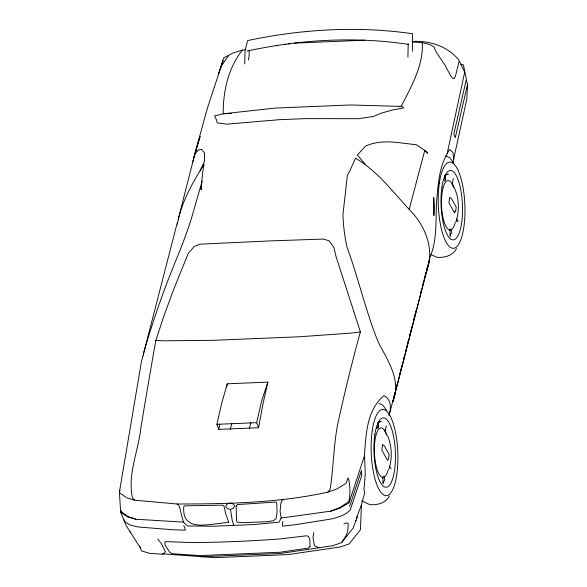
<?xml version="1.0" encoding="UTF-8"?>
<svg xmlns="http://www.w3.org/2000/svg" width="587" height="587" viewBox="0 0 587 587"><rect width="100%" height="100%" fill="white"/><g stroke="black" fill="none" stroke-linecap="round" stroke-linejoin="round"><path stroke-width="0.88" d="M177.318 224.227C181.273 202.603 192.257 182.85 204.034 164.492C202.251 172.952 201.884 181.236 201.143 189.77L201.29 186.952M244.728 63.902L245.021 50.526L247.633 40.591C301.667 29.137 357.784 25.762 412.551 33.752L412.404 51.333M407.914 57.137L408.207 43.754M249.262 50.218L248.998 57.46L248.345 59.947M388.961 414.855C391.478 408.273 391.133 399.233 383.964 395.682C366.831 409.741 365.921 434.424 364.52 454.859L365.246 474.281L363.933 489.829L364.843 492.42L361.453 504.761L360.411 529.738L349.118 543.929L340.167 547.003L287.615 554.642L215.062 557.65L162.379 553.834M412.368 42.037L422.324 42.631C423.447 65.737 411.34 86.516 401.141 106.408L398.404 106.526M466.445 80.933L467.568 84.212L466.841 98.939L452.819 163.01M143.441 355.876L143.632 353.191L177.333 222.524M454.808 211.195L454.543 212.978L448.908 202.706L449.708 197.364L451.432 198.479L456.224 207.204L455.549 211.746M119.432 491.855L141.401 361.871L143.888 352.215C153.412 318.873 165.064 286.155 178.485 254.193A189.41 45.148 -64.2 0 0 190.709 220.873L202.141 181.134M313.81 532.541L312.966 537.648L314.419 545.712L318.902 547.774M385.189 431.504L386.195 425.905M453.267 178.543L452.269 184.142C459.305 195.332 459.944 210.168 455.717 222.473M218.819 429.376L216.904 424.32L221.754 403.005L227.264 383.803L267.855 382.122L262.8 404.795L258.61 427.732L218.819 429.376L219.787 424.085M140.594 548.302L126.256 525.754L120.746 512.378L121.069 510.595M226.611 387.288L227.264 383.803M119.623 491.891L119.983 490.182M450.082 228.857L449.708 230.625L449.473 229.913M429.948 257.267C438.188 238.087 435.018 217.19 436.977 197.115C438.313 182.44 439.59 166.825 447.125 153.823L464.699 72.12L459.225 60.769L455.527 75.928L454.221 78.614L452.951 78.511L451.08 76.508L444.63 64.555L436.214 52.126L433.969 46.865L430.293 44.685L422.324 42.631M258.61 427.732L256.688 422.677L261.538 401.354L267.855 382.122M467.568 84.212L455.299 137.651L453.832 134.1L466.386 79.201L463.4 64.9L460.846 64.335M178.243 219.164L194.869 153.867L200.086 136.367L192.807 161.711M389.078 415.552L393.165 399.644M393.62 397.876L394.985 392.578M395.44 390.81L397.26 383.737M399.527 374.902L400.209 372.246M400.664 370.478L402.029 365.18M403.614 358.995L404.296 356.338M405.434 351.921L406.116 349.272M406.571 347.504L407.253 344.848M407.708 343.079L408.391 340.431M409.521 336.013L410.203 333.357M410.658 331.596L412.023 326.291M413.615 320.106L414.29 317.45M414.745 315.689L416.11 310.384M392.872 401.757L429.772 258.801L392.872 401.757C401.662 380.53 387.802 360.594 378.424 342.492C365.73 311.499 358.62 278.605 347.027 247.2A189.41 131.62 48.1 0 1 342.962 214.556L347.394 175.109L349.177 172.299L355.546 158.211C378.571 171.595 394.229 193.967 412.426 212.78C426.448 228.504 434.725 251.346 426.404 271.766M193.439 158.894L207.424 108.096L223.001 60.806L218.357 73.933M230.221 429.457L231.836 423.278M249.38 428.327L250.965 422.266M420.681 292.693L421.378 290.037M423 283.837L423.697 281.18M424.159 279.412L426.015 272.324M426.478 270.548L427.864 265.236M428.327 263.468L429.721 258.148M409.168 209.588L424.746 150.411L416.264 144.688C399.292 143.147 381.689 138.517 365.415 146.236L357.366 155.012L365.026 164.081M220.374 69.046L221.101 66.5L228.651 55.376M221.519 65.106L223.706 57.9L233.369 52.845L242.394 50.093L245.909 49.624M364.615 455.387L349.001 502.912L339.697 508.254L330.745 511.152L281.158 518.057L279.126 522.151L254.09 524.536L213.308 526.231L187.488 525.952L183.386 522.107L179.747 507.872L178.573 504.886L176.914 503.984L134.518 500.197L126.638 497.732L119.447 492.75L120.599 511.182L127.885 516.472L135.839 519.238L183.386 522.107M349.632 506.493L361.475 470.385L361.717 475.565L350.241 509.92C345.405 515.283 338.2 517.176 331.464 518.952L295.701 524.653L282.574 526.121L282.428 522.65L283.066 521.535M361.453 504.761L356.47 518.101M134.518 500.197L132.354 497.556C127.445 473.848 138.495 451.021 140.873 427.659A1705.213 145.825 -84.1 0 1 155.819 340.387L164.199 315.109L173.789 289.156L188.207 253.481L194.238 246.401L200.116 244.17L270.886 240.89L323.312 239.063L329.087 240.809L333.878 247.443L335.933 256.167L360.389 331.904A1705.213 866.852 78 0 0 338.728 419.456C333.46 442.466 333.834 466.188 330.099 489.36L327.751 492.185C278.238 502.986 227.345 503.976 176.914 503.984M199.962 556.806L280.513 553.468L332.726 545.727L341.641 542.601L353.117 528.102L357.571 516.281M449.29 230.427L449.503 229.84M388.638 469.835C392.6 458.946 391.94 446.274 387.559 435.605M200.05 170.927L204.437 161.359L204.459 152.906L201.517 149.392L198.545 149.883L194.869 153.867M447.125 153.823L449.642 149.502L452.9 152.385L453.817 159.495M242.394 50.093C228.167 68.063 223.082 91.264 223.185 113.79L214.578 115.918L216.581 120.152L217.153 122.881L226.846 124.15L279.03 119.711L305.46 118.618L358.474 118.691L373.699 116.387L380.574 113.35L393.297 109.762L403.24 108.096L403.548 107.392L401.141 106.408L350.439 104.963L275.215 108.081L223.185 113.79L225.922 113.673M341.641 542.601L345.912 535.982L347.812 531.066L348.252 523.384L346.998 522.856L343.916 524M449.965 235.196L451.858 232.672L451.087 229.436M456.481 248.609C452.878 255.807 444.315 257.891 436.889 257.311L431.144 254.648M382.885 482.558L384.779 480.027L383.817 475.984M389.401 495.964C385.798 503.162 377.236 505.246 369.81 504.666L361.658 500.843M355.436 520.596L356.118 520.412M283.55 499.566L281.855 500.608L280.791 503.683L280.087 511.226L281.158 518.057M330.745 511.152L339.55 507.696L348.693 501.724C350.652 494.115 350.079 486.109 348.583 478.478L347.974 478.178L346.044 483.35L336.718 489.022L327.751 492.185M445.849 174.963L448.314 174.06L445.232 174.831L445.262 180.385M378.769 422.324L381.234 421.415L378.153 422.192L378.182 427.747L376.531 428.356M246.98 51.084C299.825 39.593 354.841 36.225 408.427 44.392M284.101 44.502L285.847 44.267M288.466 43.922L290.213 43.687M360.389 331.904L351.642 333.042L299.781 336.755L214.673 340.284L163.986 340.82L155.819 340.387M230.493 509.443L233.303 508.408L234.683 506.075C233.45 501.922 226.575 502.274 225.635 506.449L227.492 508.65L230.493 509.443L232.217 520.346L233.699 525.387M364.857 40.202L294.579 43.108M227.741 113.599L231.395 113.445M216.904 424.32L256.688 422.677M412.162 41.479C429.64 40.356 447.698 46.175 458.924 60.145M276.235 45.551L277.695 45.779M135.839 519.238L127.951 517.037L120.746 512.378M456.752 220.822L458.146 221.424L456.532 218.731M445.944 155.981L449.95 157.91L453.788 163.076M378.864 403.335L382.871 405.265L386.708 410.43M183.672 525.659L184.538 526.708L185.294 530.156L172.666 529.753L138.004 526.972L130.204 525.072L125.42 522.225L123.608 519.319M130.49 532.409L130.057 531.851L130.556 532.849M157.793 539.013L161.564 543.922L165.431 551.89L162.885 554.245L149.538 553.321L141.496 550.899L139.706 546.145M389.452 466.093L391.067 468.786M384.874 429.978L386.114 433.815M382.394 477.275L382.636 477.987M452.562 184.061L453.193 186.453M449.906 229.994L450.28 236.517M382.827 477.348L383.201 483.871M444.66 175.564A3.61 1.115 87.6 0 1 444.733 181.266M455.072 223.097A24.727 7.609 87.6 0 1 444.381 222.73A24.727 7.609 87.6 0 1 443.009 188.097A24.727 7.609 87.6 0 1 453.656 187.26M387.992 470.458A24.727 7.609 87.6 0 1 377.199 469.776A24.727 7.609 87.6 0 1 376.098 434.85A24.727 7.609 87.6 0 1 386.892 435.525M377.801 423.638A3.61 1.115 87.6 0 1 377.852 428.018M236.187 506.009L236.488 520.17L237.133 522.195L243.378 522.679L267.841 521.667L273.63 520.64L276.037 518.526L277.027 512.891L276.851 504.211L276.448 502.509L275.545 502.076L237.383 504.563L236.187 506.009M434.226 207.637L433.896 215.502L433.742 197.489L434.226 207.637M382.629 444.719L381.829 450.06L387.464 460.333L388.469 459.107L389.144 454.565L384.353 445.834L382.629 444.719M228.6 521.865L228.49 522.555C211.357 523.046 181.288 533.994 183.819 506.346L184.648 505.84L222.862 505.165L224.139 506.508L225.702 513.801L228.6 521.865M309.995 546.372L308.535 548.031L280.087 552.242L199.536 555.588L172.057 553.688L169.702 552.184L165.042 544.875L164.91 542.212L166.202 541.61L191.795 542.601A1060.65 713.829 -19.5 0 0 279.838 538.954L306.517 535.792L308.292 536.269L309.877 538.873L309.995 546.372M427.578 153.119L424.746 150.411L427.578 153.119M441.93 187.253A34.736 10.691 87.6 0 0 452.863 239.885A34.736 10.691 87.6 0 0 460.509 188.42A34.736 10.691 87.6 0 0 441.93 187.253M439.362 182.909A43.152 13.288 87.6 0 0 452.944 248.301A43.152 13.288 87.6 0 0 462.439 184.362A43.152 13.288 87.6 0 0 439.362 182.909M374.858 434.607A34.736 10.691 87.6 0 0 385.784 487.239A34.736 10.691 87.6 0 0 393.429 435.774A34.736 10.691 87.6 0 0 374.858 434.607M372.283 430.271A43.152 13.288 87.6 0 0 385.864 495.663A43.152 13.288 87.6 0 0 395.367 431.716A43.152 13.288 87.6 0 0 372.283 430.271"/></g></svg>
